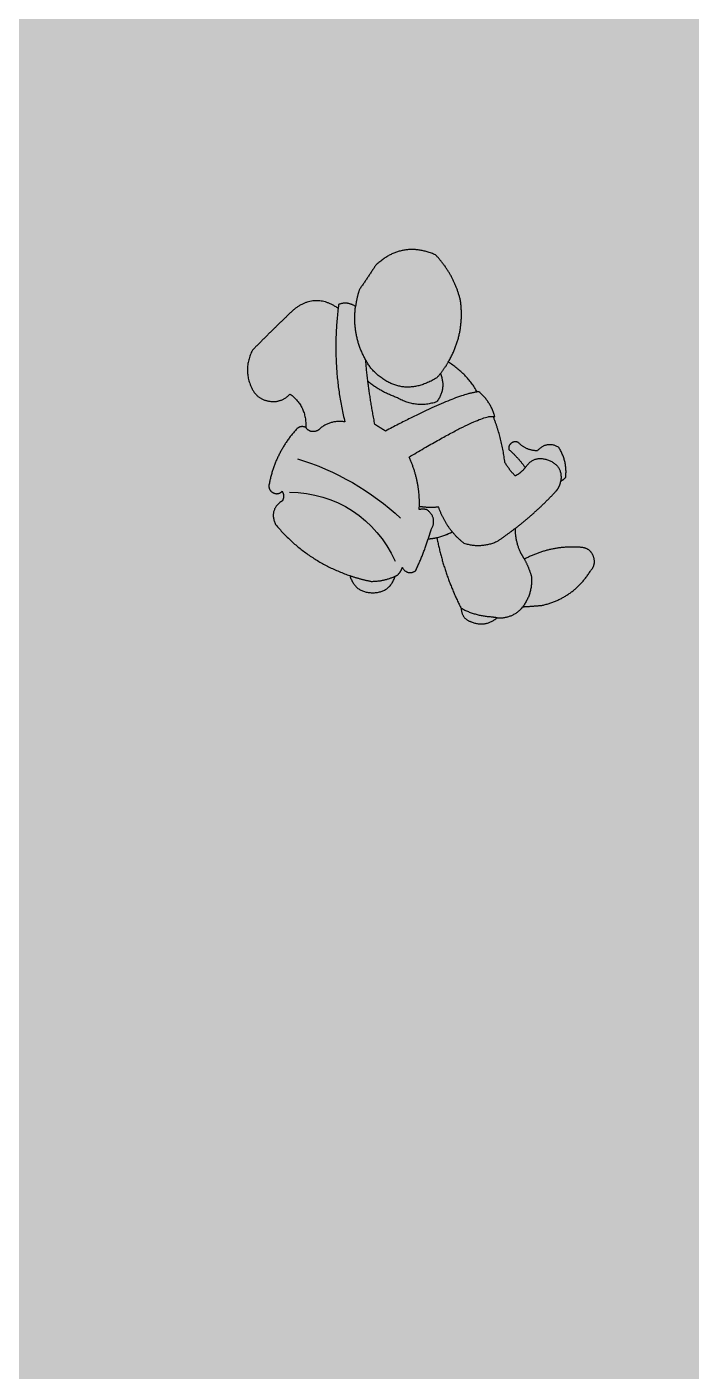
# Model space of a CAD drawing. Header units: metres. Extents: x -21.1 to 22.4, y -24.6 to 9.7.
# Drawn here: x 4.889 to 6.495, y -16.661 to -13.408 of the extents above; entities that cross this region are included whole.
import ezdxf

# ---------------------------------------------------------------- set-up
doc = ezdxf.new("R2010")
doc.units = ezdxf.units.M
doc.layers.add('Imported blocks', color=7, linetype='Continuous', true_color=0xc57dd9)
doc.layers.add('Style example', color=7, linetype='Continuous', true_color=0x469c80)

# ---------------------------------------------------------------- blocks, each defined once
blk = doc.blocks.new('Person standing with a backpack')
at = {"layer": 'Imported blocks', "transparency": 33554483}
h = blk.add_hatch(color=256, dxfattribs=at)
edge = h.paths.add_edge_path(flags=0)
edge.add_spline(control_points=[(-0.2242, 0.0739), (-0.237, 0.0873), (-0.2466, 0.1031)], knot_values=[0, 0, 0, 1, 1, 1], degree=2, periodic=0)
edge.add_spline(control_points=[(-0.2466, 0.1031), (-0.2524, 0.1549), (-0.272, 0.2032)], knot_values=[0, 0, 0, 1, 1, 1], degree=2, periodic=0)
edge.add_spline(control_points=[(-0.272, 0.2032), (-0.2697, 0.2028), (-0.2684, 0.2017)], knot_values=[0, 0, 0, 1, 1, 1], degree=2, periodic=0)
edge.add_spline(control_points=[(-0.2684, 0.2017), (-0.2766, 0.2349), (-0.3029, 0.2568)], knot_values=[0, 0, 0, 1, 1, 1], degree=2, periodic=0)
edge.add_spline(control_points=[(-0.3029, 0.2568), (-0.3046, 0.2566), (-0.3065, 0.2564)], knot_values=[0, 0, 0, 1, 1, 1], degree=2, periodic=0)
edge.add_spline(control_points=[(-0.3065, 0.2564), (-0.3297, 0.297), (-0.3697, 0.3212)], knot_values=[0, 0, 0, 1, 1, 1], degree=2, periodic=0)
edge.add_spline(control_points=[(-0.3697, 0.3212), (-0.3331, 0.3837), (-0.3432, 0.4555)], knot_values=[0, 0, 0, 1, 1, 1], degree=2, periodic=0)
edge.add_spline(control_points=[(-0.3432, 0.4555), (-0.3569, 0.5122), (-0.3973, 0.5544)], knot_values=[0, 0, 0, 1, 1, 1], degree=2, periodic=0)
edge.add_spline(control_points=[(-0.3973, 0.5544), (-0.4699, 0.5861), (-0.5274, 0.5315)], knot_values=[0, 0, 0, 1, 1, 1], degree=2, periodic=0)
edge.add_spline(control_points=[(-0.5274, 0.5315), (-0.5447, 0.505), (-0.5627, 0.479)], knot_values=[0, 0, 0, 1, 1, 1], degree=2, periodic=0)
edge.add_spline(control_points=[(-0.5627, 0.479), (-0.5687, 0.461), (-0.5711, 0.4422)], knot_values=[0, 0, 0, 1, 1, 1], degree=2, periodic=0)
edge.add_spline(control_points=[(-0.5711, 0.4422), (-0.5883, 0.4537), (-0.6078, 0.4468)], knot_values=[0, 0, 0, 1, 1, 1], degree=2, periodic=0)
edge.add_spline(control_points=[(-0.6078, 0.4468), (-0.6083, 0.4425), (-0.6089, 0.4381)], knot_values=[0, 0, 0, 1, 1, 1], degree=2, periodic=0)
edge.add_spline(control_points=[(-0.6089, 0.4381), (-0.6587, 0.4731), (-0.706, 0.4348)], knot_values=[0, 0, 0, 1, 1, 1], degree=2, periodic=0)
edge.add_spline(control_points=[(-0.706, 0.4348), (-0.7514, 0.3919), (-0.795, 0.3473)], knot_values=[0, 0, 0, 1, 1, 1], degree=2, periodic=0)
edge.add_spline(control_points=[(-0.795, 0.3473), (-0.8171, 0.3049), (-0.7955, 0.2622)], knot_values=[0, 0, 0, 1, 1, 1], degree=2, periodic=0)
edge.add_spline(control_points=[(-0.7955, 0.2622), (-0.783, 0.2394), (-0.7571, 0.2361)], knot_values=[0, 0, 0, 1, 1, 1], degree=2, periodic=0)
edge.add_spline(control_points=[(-0.7571, 0.2361), (-0.7313, 0.2329), (-0.7135, 0.2519)], knot_values=[0, 0, 0, 1, 1, 1], degree=2, periodic=0)
edge.add_spline(control_points=[(-0.7135, 0.2519), (-0.677, 0.2247), (-0.6794, 0.1793)], knot_values=[0, 0, 0, 1, 1, 1], degree=2, periodic=0)
edge.add_spline(control_points=[(-0.6794, 0.1793), (-0.6902, 0.1841), (-0.6989, 0.1762)], knot_values=[0, 0, 0, 1, 1, 1], degree=2, periodic=0)
edge.add_spline(control_points=[(-0.6989, 0.1762), (-0.7467, 0.1235), (-0.7593, 0.0536)], knot_values=[0, 0, 0, 1, 1, 1], degree=2, periodic=0)
edge.add_spline(control_points=[(-0.7593, 0.0536), (-0.7601, 0.0419), (-0.7495, 0.0371)], knot_values=[0, 0, 0, 1, 1, 1], degree=2, periodic=0)
edge.add_spline(control_points=[(-0.7495, 0.0371), (-0.7388, 0.0323), (-0.7306, 0.0406)], knot_values=[0, 0, 0, 1, 1, 1], degree=2, periodic=0)
edge.add_spline(control_points=[(-0.7306, 0.0406), (-0.7246, 0.0304), (-0.7301, 0.0199)], knot_values=[0, 0, 0, 1, 1, 1], degree=2, periodic=0)
edge.add_spline(control_points=[(-0.7301, 0.0199), (-0.7599, 0.0006), (-0.7449, -0.0316)], knot_values=[0, 0, 0, 1, 1, 1], degree=2, periodic=0)
edge.add_spline(control_points=[(-0.7449, -0.0316), (-0.6797, -0.1098), (-0.5833, -0.1428)], knot_values=[0, 0, 0, 1, 1, 1], degree=2, periodic=0)
edge.add_spline(control_points=[(-0.5833, -0.1428), (-0.5727, -0.1794), (-0.5346, -0.1799)], knot_values=[0, 0, 0, 1, 1, 1], degree=2, periodic=0)
edge.add_spline(control_points=[(-0.5346, -0.1799), (-0.4965, -0.1803), (-0.485, -0.144)], knot_values=[0, 0, 0, 1, 1, 1], degree=2, periodic=0)
edge.add_spline(control_points=[(-0.485, -0.144), (-0.4823, -0.1427), (-0.4797, -0.1413)], knot_values=[0, 0, 0, 1, 1, 1], degree=2, periodic=0)
edge.add_spline(control_points=[(-0.4797, -0.1413), (-0.4724, -0.1344), (-0.4694, -0.1248)], knot_values=[0, 0, 0, 1, 1, 1], degree=2, periodic=0)
edge.add_spline(control_points=[(-0.4694, -0.1248), (-0.4589, -0.1429), (-0.4407, -0.1324)], knot_values=[0, 0, 0, 1, 1, 1], degree=2, periodic=0)
edge.add_spline(control_points=[(-0.4407, -0.1324), (-0.4248, -0.0984), (-0.413, -0.0628)], knot_values=[0, 0, 0, 1, 1, 1], degree=2, periodic=0)
edge.add_spline(control_points=[(-0.413, -0.0628), (-0.4036, -0.0622), (-0.3944, -0.0601)], knot_values=[0, 0, 0, 1, 1, 1], degree=2, periodic=0)
edge.add_spline(control_points=[(-0.3944, -0.0601), (-0.3788, -0.1408), (-0.3415, -0.2141)], knot_values=[0, 0, 0, 1, 1, 1], degree=2, periodic=0)
edge.add_spline(control_points=[(-0.3415, -0.2141), (-0.3403, -0.2376), (-0.3175, -0.2439)], knot_values=[0, 0, 0, 1, 1, 1], degree=2, periodic=0)
edge.add_spline(control_points=[(-0.3175, -0.2439), (-0.2877, -0.2551), (-0.2635, -0.2343)], knot_values=[0, 0, 0, 1, 1, 1], degree=2, periodic=0)
edge.add_spline(control_points=[(-0.2635, -0.2343), (-0.2325, -0.2366), (-0.2107, -0.2144)], knot_values=[0, 0, 0, 1, 1, 1], degree=2, periodic=0)
edge.add_spline(control_points=[(-0.2107, -0.2144), (-0.2091, -0.2124), (-0.2076, -0.2104)], knot_values=[0, 0, 0, 1, 1, 1], degree=2, periodic=0)
edge.add_spline(control_points=[(-0.2076, -0.2104), (-0.1863, -0.2093), (-0.1651, -0.2072)], knot_values=[0, 0, 0, 1, 1, 1], degree=2, periodic=0)
edge.add_spline(control_points=[(-0.1651, -0.2072), (-0.0972, -0.1914), (-0.0604, -0.1322)], knot_values=[0, 0, 0, 1, 1, 1], degree=2, periodic=0)
edge.add_spline(control_points=[(-0.0604, -0.1322), (-0.0477, -0.1185), (-0.0542, -0.101)], knot_values=[0, 0, 0, 1, 1, 1], degree=2, periodic=0)
edge.add_spline(control_points=[(-0.0542, -0.101), (-0.0607, -0.0836), (-0.0792, -0.0815)], knot_values=[0, 0, 0, 1, 1, 1], degree=2, periodic=0)
edge.add_spline(control_points=[(-0.0792, -0.0815), (-0.1455, -0.0758), (-0.2042, -0.1069)], knot_values=[0, 0, 0, 1, 1, 1], degree=2, periodic=0)
edge.add_spline(control_points=[(-0.2042, -0.1069), (-0.2074, -0.101), (-0.211, -0.0953)], knot_values=[0, 0, 0, 1, 1, 1], degree=2, periodic=0)
edge.add_spline(control_points=[(-0.211, -0.0953), (-0.2239, -0.0691), (-0.2238, -0.0399)], knot_values=[0, 0, 0, 1, 1, 1], degree=2, periodic=0)
edge.add_spline(control_points=[(-0.2238, -0.0399), (-0.1761, -0.0029), (-0.135, 0.0412)], knot_values=[0, 0, 0, 1, 1, 1], degree=2, periodic=0)
edge.add_spline(control_points=[(-0.135, 0.0412), (-0.1269, 0.0506), (-0.1252, 0.0628)], knot_values=[0, 0, 0, 1, 1, 1], degree=2, periodic=0)
edge.add_spline(control_points=[(-0.1252, 0.0628), (-0.1189, 0.0657), (-0.1144, 0.071)], knot_values=[0, 0, 0, 1, 1, 1], degree=2, periodic=0)
edge.add_spline(control_points=[(-0.1144, 0.071), (-0.1105, 0.1067), (-0.1301, 0.1367)], knot_values=[0, 0, 0, 1, 1, 1], degree=2, periodic=0)
edge.add_spline(control_points=[(-0.1301, 0.1367), (-0.1562, 0.15), (-0.176, 0.1285)], knot_values=[0, 0, 0, 1, 1, 1], degree=2, periodic=0)
edge.add_spline(control_points=[(-0.176, 0.1285), (-0.2, 0.1289), (-0.2168, 0.146)], knot_values=[0, 0, 0, 1, 1, 1], degree=2, periodic=0)
edge.add_spline(control_points=[(-0.2168, 0.146), (-0.2247, 0.1508), (-0.2322, 0.1455)], knot_values=[0, 0, 0, 1, 1, 1], degree=2, periodic=0)
edge.add_spline(control_points=[(-0.2322, 0.1455), (-0.2397, 0.1401), (-0.2377, 0.1312)], knot_values=[0, 0, 0, 1, 1, 1], degree=2, periodic=0)
edge.add_spline(control_points=[(-0.2377, 0.1312), (-0.2176, 0.1136), (-0.2022, 0.0919)], knot_values=[0, 0, 0, 1, 1, 1], degree=2, periodic=0)
edge.add_spline(control_points=[(-0.2022, 0.0919), (-0.2114, 0.0807), (-0.2242, 0.0739)], knot_values=[0, 0, 0, 1, 1, 1], degree=2, periodic=0)
h = blk.add_hatch(color=256, dxfattribs=at)
edge = h.paths.add_edge_path(flags=0)
edge.add_spline(control_points=[(-0.3697, 0.3212), (-0.3804, 0.3029), (-0.3946, 0.2871)], knot_values=[0, 0, 0, 1, 1, 1], degree=2, periodic=0)
edge.add_spline(control_points=[(-0.3946, 0.2871), (-0.4749, 0.2383), (-0.5378, 0.3081)], knot_values=[0, 0, 0, 1, 1, 1], degree=2, periodic=0)
edge.add_spline(control_points=[(-0.5378, 0.3081), (-0.5803, 0.3687), (-0.5711, 0.4422)], knot_values=[0, 0, 0, 1, 1, 1], degree=2, periodic=0)
edge.add_line((-0.5711, 0.4422), (-0.3697, 0.3212))
h = blk.add_hatch(color=256, dxfattribs=at)
edge = h.paths.add_edge_path(flags=0)
edge.add_spline(control_points=[(-0.6089, 0.4381), (-0.6241, 0.3134), (-0.5943, 0.1914)], knot_values=[0, 0, 0, 1, 1, 1], degree=2, periodic=0)
edge.add_spline(control_points=[(-0.5943, 0.1914), (-0.628, 0.1965), (-0.6528, 0.173)], knot_values=[0, 0, 0, 1, 1, 1], degree=2, periodic=0)
edge.add_spline(control_points=[(-0.6528, 0.173), (-0.6687, 0.1651), (-0.6794, 0.1793)], knot_values=[0, 0, 0, 1, 1, 1], degree=2, periodic=0)
edge.add_line((-0.6794, 0.1793), (-0.6089, 0.4381))
h = blk.add_hatch(color=256, dxfattribs=at)
edge = h.paths.add_edge_path(flags=0)
edge.add_spline(control_points=[(-0.3065, 0.2564), (-0.3565, 0.2506), (-0.5059, 0.1716)], knot_values=[0, 0, 0, 1, 1, 1], degree=2, periodic=0)
edge.add_spline(control_points=[(-0.5059, 0.1716), (-0.5175, 0.1788), (-0.5292, 0.186)], knot_values=[0, 0, 0, 1, 1, 1], degree=2, periodic=0)
edge.add_spline(control_points=[(-0.5292, 0.186), (-0.5453, 0.2709), (-0.5488, 0.3258)], knot_values=[0, 0, 0, 1, 1, 1], degree=2, periodic=0)
edge.add_line((-0.5488, 0.3258), (-0.3065, 0.2564))
h = blk.add_hatch(color=256, dxfattribs=at)
edge = h.paths.add_edge_path(flags=0)
edge.add_spline(control_points=[(-0.3868, 0.2963), (-0.3732, 0.2632), (-0.3949, 0.2349)], knot_values=[0, 0, 0, 1, 1, 1], degree=2, periodic=0)
edge.add_spline(control_points=[(-0.3949, 0.2349), (-0.4395, 0.2199), (-0.4801, 0.2438)], knot_values=[0, 0, 0, 1, 1, 1], degree=2, periodic=0)
edge.add_spline(control_points=[(-0.4801, 0.2438), (-0.5157, 0.256), (-0.545, 0.2797)], knot_values=[0, 0, 0, 1, 1, 1], degree=2, periodic=0)
edge.add_line((-0.545, 0.2797), (-0.3868, 0.2963))
h = blk.add_hatch(color=256, dxfattribs=at)
edge = h.paths.add_edge_path(flags=0)
edge.add_spline(control_points=[(-0.413, -0.0628), (-0.4097, -0.0528), (-0.4067, -0.0428)], knot_values=[0, 0, 0, 1, 1, 1], degree=2, periodic=0)
edge.add_spline(control_points=[(-0.4067, -0.0428), (-0.3927, -0.0174), (-0.4156, 0.0002)], knot_values=[0, 0, 0, 1, 1, 1], degree=2, periodic=0)
edge.add_spline(control_points=[(-0.4156, 0.0002), (-0.4241, 0.0031), (-0.4327, 0.0007)], knot_values=[0, 0, 0, 1, 1, 1], degree=2, periodic=0)
edge.add_spline(control_points=[(-0.4327, 0.0007), (-0.4293, 0.0606), (-0.4549, 0.1149)], knot_values=[0, 0, 0, 1, 1, 1], degree=2, periodic=0)
edge.add_spline(control_points=[(-0.4549, 0.1149), (-0.2988, 0.2081), (-0.272, 0.2032)], knot_values=[0, 0, 0, 1, 1, 1], degree=2, periodic=0)
edge.add_line((-0.272, 0.2032), (-0.413, -0.0628))
h = blk.add_hatch(color=256, dxfattribs=at)
edge = h.paths.add_edge_path(flags=0)
edge.add_spline(control_points=[(-0.2022, 0.0919), (-0.1837, 0.1202), (-0.152, 0.1083)], knot_values=[0, 0, 0, 1, 1, 1], degree=2, periodic=0)
edge.add_spline(control_points=[(-0.152, 0.1083), (-0.1203, 0.0963), (-0.1252, 0.0628)], knot_values=[0, 0, 0, 1, 1, 1], degree=2, periodic=0)
edge.add_line((-0.1252, 0.0628), (-0.2022, 0.0919))
h = blk.add_hatch(color=256, dxfattribs=at)
edge = h.paths.add_edge_path(flags=0)
edge.add_spline(control_points=[(-0.6976, 0.1114), (-0.6137, 0.0855), (-0.5375, 0.0416), (-0.4731, -0.018)], knot_values=[0, 0, 0, 0, 1, 1, 1, 1], degree=3, periodic=0)
edge.add_line((-0.4731, -0.018), (-0.6976, 0.1114))
h = blk.add_hatch(color=256, dxfattribs=at)
edge = h.paths.add_edge_path(flags=0)
edge.add_spline(control_points=[(-0.7148, 0.0389), (-0.6135, 0.0376), (-0.5272, -0.0188), (-0.4852, -0.111)], knot_values=[0, 0, 0, 0, 1, 1, 1, 1], degree=3, periodic=0)
edge.add_line((-0.4852, -0.111), (-0.7148, 0.0389))
h = blk.add_hatch(color=256, dxfattribs=at)
edge = h.paths.add_edge_path(flags=0)
edge.add_spline(control_points=[(-0.2238, -0.0399), (-0.2436, -0.0553), (-0.2645, -0.0694)], knot_values=[0, 0, 0, 1, 1, 1], degree=2, periodic=0)
edge.add_spline(control_points=[(-0.2645, -0.0694), (-0.299, -0.0843), (-0.3348, -0.073)], knot_values=[0, 0, 0, 1, 1, 1], degree=2, periodic=0)
edge.add_spline(control_points=[(-0.3348, -0.073), (-0.3745, -0.0417), (-0.3904, 0.0063)], knot_values=[0, 0, 0, 1, 1, 1], degree=2, periodic=0)
edge.add_spline(control_points=[(-0.3904, 0.0063), (-0.4115, 0.0039), (-0.4324, 0.0075)], knot_values=[0, 0, 0, 1, 1, 1], degree=2, periodic=0)
edge.add_line((-0.4324, 0.0075), (-0.2238, -0.0399))
h = blk.add_hatch(color=256, dxfattribs=at)
edge = h.paths.add_edge_path(flags=0)
edge.add_spline(control_points=[(-0.3944, -0.0601), (-0.3826, -0.0575), (-0.3714, -0.0532), (-0.3609, -0.0474)], knot_values=[0, 0, 0, 0, 1, 1, 1, 1], degree=3, periodic=0)
edge.add_line((-0.3609, -0.0474), (-0.3944, -0.0601))
h = blk.add_hatch(color=256, dxfattribs=at)
edge = h.paths.add_edge_path(flags=0)
edge.add_spline(control_points=[(-0.2042, -0.1069), (-0.1946, -0.1249), (-0.189, -0.1444)], knot_values=[0, 0, 0, 1, 1, 1], degree=2, periodic=0)
edge.add_spline(control_points=[(-0.189, -0.1444), (-0.1859, -0.1809), (-0.2076, -0.2104)], knot_values=[0, 0, 0, 1, 1, 1], degree=2, periodic=0)
edge.add_line((-0.2076, -0.2104), (-0.2042, -0.1069))
h = blk.add_hatch(color=256, dxfattribs=at)
edge = h.paths.add_edge_path(flags=0)
edge.add_spline(control_points=[(-0.5833, -0.1428), (-0.5608, -0.1505), (-0.5375, -0.1552)], knot_values=[0, 0, 0, 1, 1, 1], degree=2, periodic=0)
edge.add_spline(control_points=[(-0.5375, -0.1552), (-0.51, -0.1554), (-0.485, -0.144)], knot_values=[0, 0, 0, 1, 1, 1], degree=2, periodic=0)
edge.add_line((-0.485, -0.144), (-0.5833, -0.1428))
h = blk.add_hatch(color=256, dxfattribs=at)
edge = h.paths.add_edge_path(flags=0)
edge.add_spline(control_points=[(-0.2635, -0.2343), (-0.2684, -0.234), (-0.2731, -0.2329)], knot_values=[0, 0, 0, 1, 1, 1], degree=2, periodic=0)
edge.add_spline(control_points=[(-0.2731, -0.2329), (-0.3095, -0.2314), (-0.3415, -0.2141)], knot_values=[0, 0, 0, 1, 1, 1], degree=2, periodic=0)
edge.add_line((-0.3415, -0.2141), (-0.2635, -0.2343))
at = {"layer": 'Imported blocks'}
for points, degree in [([(-0.3973, 0.5544), (-0.4699, 0.5861), (-0.5274, 0.5315)], 2), ([(-0.5274, 0.5315), (-0.5447, 0.505), (-0.5627, 0.479)], 2), ([(-0.3432, 0.4555), (-0.3569, 0.5122), (-0.3973, 0.5544)], 2), ([(-0.5627, 0.479), (-0.5687, 0.461), (-0.5711, 0.4422)], 2), ([(-0.6089, 0.4381), (-0.6587, 0.4731), (-0.706, 0.4348)], 2), ([(-0.6078, 0.4468), (-0.6083, 0.4425), (-0.6089, 0.4381)], 2), ([(-0.5711, 0.4422), (-0.5883, 0.4537), (-0.6078, 0.4468)], 2), ([(-0.5378, 0.3081), (-0.5803, 0.3687), (-0.5711, 0.4422)], 2), ([(-0.3697, 0.3212), (-0.3331, 0.3837), (-0.3432, 0.4555)], 2), ([(-0.706, 0.4348), (-0.7514, 0.3919), (-0.795, 0.3473)], 2), ([(-0.6089, 0.4381), (-0.6241, 0.3134), (-0.5943, 0.1914)], 2), ([(-0.795, 0.3473), (-0.8171, 0.3049), (-0.7955, 0.2622)], 2), ([(-0.5292, 0.186), (-0.5453, 0.2709), (-0.5488, 0.3258)], 2), ([(-0.3946, 0.2871), (-0.4749, 0.2383), (-0.5378, 0.3081)], 2), ([(-0.3868, 0.2963), (-0.3732, 0.2632), (-0.3949, 0.2349)], 2), ([(-0.3697, 0.3212), (-0.3804, 0.3029), (-0.3946, 0.2871)], 2), ([(-0.3065, 0.2564), (-0.3297, 0.297), (-0.3697, 0.3212)], 2), ([(-0.4801, 0.2438), (-0.5157, 0.256), (-0.545, 0.2797)], 2), ([(-0.7955, 0.2622), (-0.783, 0.2394), (-0.7571, 0.2361)], 2), ([(-0.7571, 0.2361), (-0.7313, 0.2329), (-0.7135, 0.2519)], 2), ([(-0.7135, 0.2519), (-0.677, 0.2247), (-0.6794, 0.1793)], 2), ([(-0.3065, 0.2564), (-0.3565, 0.2506), (-0.5059, 0.1716)], 2), ([(-0.3949, 0.2349), (-0.4395, 0.2199), (-0.4801, 0.2438)], 2), ([(-0.3029, 0.2568), (-0.3046, 0.2566), (-0.3065, 0.2564)], 2), ([(-0.2684, 0.2017), (-0.2766, 0.2349), (-0.3029, 0.2568)], 2), ([(-0.6989, 0.1762), (-0.7467, 0.1235), (-0.7593, 0.0536)], 2), ([(-0.6794, 0.1793), (-0.6902, 0.1841), (-0.6989, 0.1762)], 2), ([(-0.6528, 0.173), (-0.6687, 0.1651), (-0.6794, 0.1793)], 2), ([(-0.5943, 0.1914), (-0.628, 0.1965), (-0.6528, 0.173)], 2), ([(-0.5059, 0.1716), (-0.5175, 0.1788), (-0.5292, 0.186)], 2), ([(-0.4549, 0.1149), (-0.2988, 0.2081), (-0.272, 0.2032)], 2), ([(-0.2466, 0.1031), (-0.2524, 0.1549), (-0.272, 0.2032)], 2), ([(-0.272, 0.2032), (-0.2697, 0.2028), (-0.2684, 0.2017)], 2), ([(-0.2168, 0.146), (-0.2247, 0.1508), (-0.2322, 0.1455)], 2), ([(-0.2322, 0.1455), (-0.2397, 0.1401), (-0.2377, 0.1312)], 2), ([(-0.2377, 0.1312), (-0.2176, 0.1136), (-0.2022, 0.0919)], 2), ([(-0.176, 0.1285), (-0.2, 0.1289), (-0.2168, 0.146)], 2), ([(-0.1301, 0.1367), (-0.1562, 0.15), (-0.176, 0.1285)], 2), ([(-0.1144, 0.071), (-0.1105, 0.1067), (-0.1301, 0.1367)], 2), ([(-0.6976, 0.1114), (-0.6137, 0.0855), (-0.5375, 0.0416), (-0.4731, -0.018)], 3), ([(-0.4327, 0.0007), (-0.4293, 0.0606), (-0.4549, 0.1149)], 2), ([(-0.2242, 0.0739), (-0.237, 0.0873), (-0.2466, 0.1031)], 2), ([(-0.2022, 0.0919), (-0.2114, 0.0807), (-0.2242, 0.0739)], 2), ([(-0.2022, 0.0919), (-0.1837, 0.1202), (-0.152, 0.1083)], 2), ([(-0.152, 0.1083), (-0.1203, 0.0963), (-0.1252, 0.0628)], 2), ([(-0.135, 0.0412), (-0.1269, 0.0506), (-0.1252, 0.0628)], 2), ([(-0.1252, 0.0628), (-0.1189, 0.0657), (-0.1144, 0.071)], 2), ([(-0.7593, 0.0536), (-0.7601, 0.0419), (-0.7495, 0.0371)], 2), ([(-0.7495, 0.0371), (-0.7388, 0.0323), (-0.7306, 0.0406)], 2), ([(-0.7306, 0.0406), (-0.7246, 0.0304), (-0.7301, 0.0199)], 2), ([(-0.7148, 0.0389), (-0.6135, 0.0376), (-0.5272, -0.0188), (-0.4852, -0.111)], 3), ([(-0.2238, -0.0399), (-0.1761, -0.0029), (-0.135, 0.0412)], 2), ([(-0.7301, 0.0199), (-0.7599, 0.0006), (-0.7449, -0.0316)], 2), ([(-0.4156, 0.0002), (-0.4241, 0.0031), (-0.4327, 0.0007)], 2), ([(-0.3904, 0.0063), (-0.4115, 0.0039), (-0.4324, 0.0075)], 2), ([(-0.4067, -0.0428), (-0.3927, -0.0174), (-0.4156, 0.0002)], 2), ([(-0.3348, -0.073), (-0.3745, -0.0417), (-0.3904, 0.0063)], 2), ([(-0.7449, -0.0316), (-0.6797, -0.1098), (-0.5833, -0.1428)], 2), ([(-0.413, -0.0628), (-0.4097, -0.0528), (-0.4067, -0.0428)], 2), ([(-0.3944, -0.0601), (-0.3826, -0.0575), (-0.3714, -0.0532), (-0.3609, -0.0474)], 3), ([(-0.2238, -0.0399), (-0.2436, -0.0553), (-0.2645, -0.0694)], 2), ([(-0.211, -0.0953), (-0.2239, -0.0691), (-0.2238, -0.0399)], 2), ([(-0.4407, -0.1324), (-0.4248, -0.0984), (-0.413, -0.0628)], 2), ([(-0.413, -0.0628), (-0.4036, -0.0622), (-0.3944, -0.0601)], 2), ([(-0.3944, -0.0601), (-0.3788, -0.1408), (-0.3415, -0.2141)], 2), ([(-0.2645, -0.0694), (-0.299, -0.0843), (-0.3348, -0.073)], 2), ([(-0.0792, -0.0815), (-0.1455, -0.0758), (-0.2042, -0.1069)], 2), ([(-0.0542, -0.101), (-0.0607, -0.0836), (-0.0792, -0.0815)], 2), ([(-0.2042, -0.1069), (-0.2074, -0.101), (-0.211, -0.0953)], 2), ([(-0.2042, -0.1069), (-0.1946, -0.1249), (-0.189, -0.1444)], 2), ([(-0.0604, -0.1322), (-0.0477, -0.1185), (-0.0542, -0.101)], 2), ([(-0.5833, -0.1428), (-0.5608, -0.1505), (-0.5375, -0.1552)], 2), ([(-0.5833, -0.1428), (-0.5727, -0.1794), (-0.5346, -0.1799)], 2), ([(-0.5375, -0.1552), (-0.51, -0.1554), (-0.485, -0.144)], 2), ([(-0.5346, -0.1799), (-0.4965, -0.1803), (-0.485, -0.144)], 2), ([(-0.485, -0.144), (-0.4823, -0.1427), (-0.4797, -0.1413)], 2), ([(-0.4797, -0.1413), (-0.4724, -0.1344), (-0.4694, -0.1248)], 2), ([(-0.4694, -0.1248), (-0.4589, -0.1429), (-0.4407, -0.1324)], 2), ([(-0.189, -0.1444), (-0.1859, -0.1809), (-0.2076, -0.2104)], 2), ([(-0.1651, -0.2072), (-0.0972, -0.1914), (-0.0604, -0.1322)], 2), ([(-0.3415, -0.2141), (-0.3403, -0.2376), (-0.3175, -0.2439)], 2), ([(-0.2731, -0.2329), (-0.3095, -0.2314), (-0.3415, -0.2141)], 2), ([(-0.2635, -0.2343), (-0.2684, -0.234), (-0.2731, -0.2329)], 2), ([(-0.2635, -0.2343), (-0.2325, -0.2366), (-0.2107, -0.2144)], 2), ([(-0.2107, -0.2144), (-0.2091, -0.2124), (-0.2076, -0.2104)], 2), ([(-0.2076, -0.2104), (-0.1863, -0.2093), (-0.1651, -0.2072)], 2), ([(-0.3175, -0.2439), (-0.2877, -0.2551), (-0.2635, -0.2343)], 2)]:
    blk.add_open_spline(points, degree=degree, dxfattribs=at)

msp = doc.modelspace()

# ---------------------------------------------------------------- hatches: boundary and pattern name
at = {"layer": 'Style example', "transparency": 33554483}
for points in [[(-7.4747, -24.2776), (22.3556, -24.2776), (22.3556, 4.3214), (-7.4747, 4.3214), (-7.4747, -24.2776)], [(-7.8135, -24.6336), (22.0168, -24.6336), (22.0168, 3.9654), (-7.8135, 3.9654), (-7.8135, -24.6336)]]:
    msp.add_hatch(color=256, dxfattribs=at).paths.add_polyline_path(points, flags=0)

# ---------------------------------------------------------------- block references
at = {"layer": 'Style example', "xscale": 1.113200936868204, "yscale": 1.113200936868204}
msp.add_blockref('Person standing with a backpack', (6.3194, -14.5772), dxfattribs=at)

doc.saveas('drawing.dxf')
